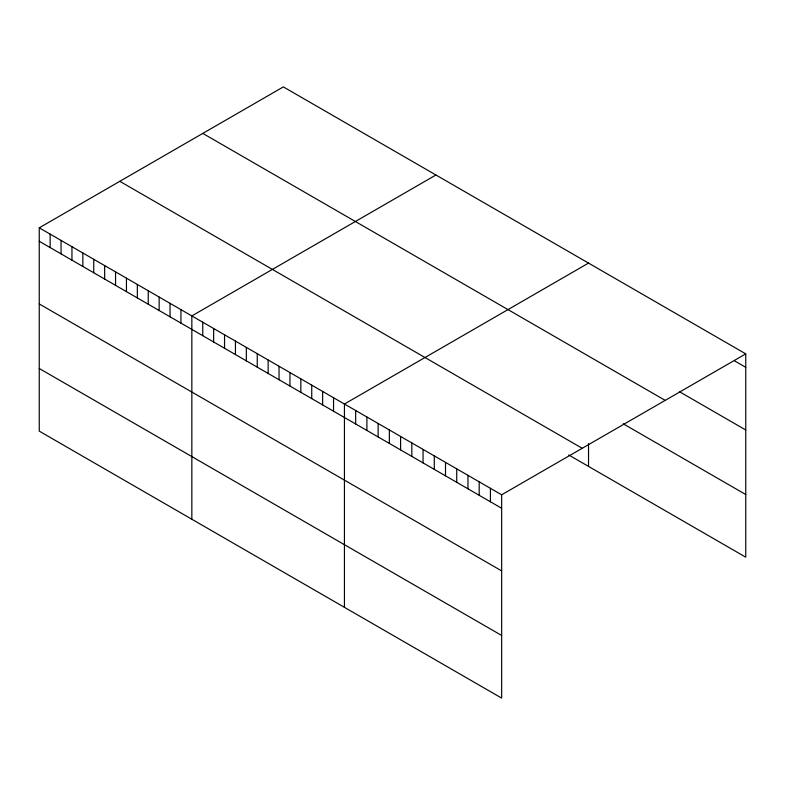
<?xml version="1.0" encoding="UTF-8"?>
<svg xmlns="http://www.w3.org/2000/svg" width="785" height="785" viewBox="0 0 785 785"><rect width="100%" height="100%" fill="white"/><g stroke="black" fill="none" stroke-linecap="round" stroke-linejoin="round"><path stroke-width="1.18" d="M39.25 227.827L501.654 494.795L501.654 698.101L39.25 431.132L39.25 227.827L283.346 86.9L745.75 353.868L745.75 557.173L568.713 454.966M435.94 174.996L191.844 315.923L191.844 519.238M588.534 263.093L344.438 404.02L344.438 607.335M501.654 494.795L745.75 353.868M734.524 360.845L745.75 367.331M679.388 391.666L745.75 429.984M202.795 133.401L665.199 400.37M623.241 423.802L745.75 494.53M119.801 181.315L582.205 448.284M39.25 241.289L501.654 508.258M39.25 303.942L501.654 570.901M39.25 368.489L501.654 635.457M588.534 443.515L588.534 466.408M490.429 488.309L490.429 501.772M479.193 481.823L479.193 495.286M467.968 475.337L467.968 488.81M456.733 468.861L456.733 482.324M445.507 462.375L445.507 475.838M434.282 455.889L434.282 469.351M423.046 449.403L423.046 462.875M411.821 442.926L411.821 456.389M400.585 436.44L400.585 449.903M389.36 429.954L389.36 443.417M378.125 423.468L378.125 436.941M366.899 416.992L366.899 430.455M355.664 410.506L355.664 423.969M333.537 397.73L333.537 411.193M322.635 391.44L322.635 404.903M311.743 385.141L311.743 398.613M300.841 378.851L300.841 392.314M289.94 372.561L289.94 386.024M279.038 366.261L279.038 379.734M268.146 359.972L268.146 373.434M257.245 353.682L257.245 367.144M246.343 347.382L246.343 360.855M235.441 341.092L235.441 354.555M224.539 334.802L224.539 348.265M213.648 328.503L213.648 341.975M202.746 322.213L202.746 335.676M180.942 309.633L180.942 323.096M170.041 303.334L170.041 316.806M159.149 297.044L159.149 310.507M148.247 290.754L148.247 304.217M137.346 284.455L137.346 297.927M126.444 278.165L126.444 291.627M115.552 271.875L115.552 285.338M104.65 265.575L104.65 279.048M93.749 259.286L93.749 272.748M82.847 252.996L82.847 266.458M71.945 246.706L71.945 260.169M61.053 240.406L61.053 253.869M50.152 234.116L50.152 247.579"/></g></svg>
